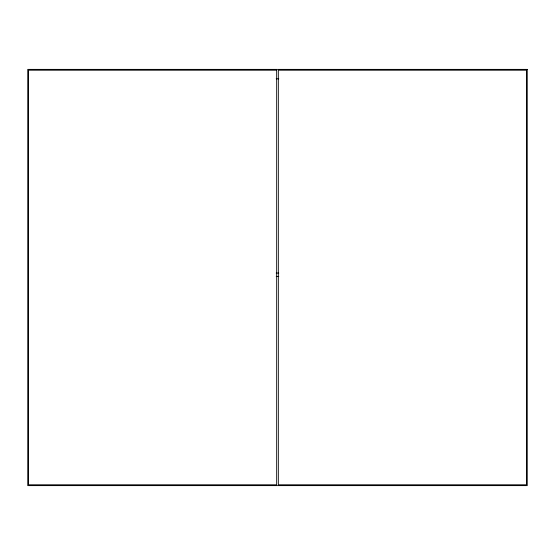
<?xml version="1.0" encoding="UTF-8"?>
<svg xmlns="http://www.w3.org/2000/svg" width="555" height="555" viewBox="0 0 555 555"><rect width="100%" height="100%" fill="white"/><g stroke="black" fill="none" stroke-linecap="round" stroke-linejoin="round"><path stroke-width="0.83" d="M276.203 78.81L278.797 78.81M276.203 273.06L278.797 273.06M276.203 276.39L278.797 276.39M527.25 69.375L27.75 69.375L27.75 485.625L527.25 485.625L527.25 69.375M276.668 70.207L28.582 70.207L28.582 484.792L276.668 484.792L276.668 70.207M526.417 70.207L278.332 70.207L278.332 484.792L526.417 484.792L526.417 70.207"/></g></svg>
